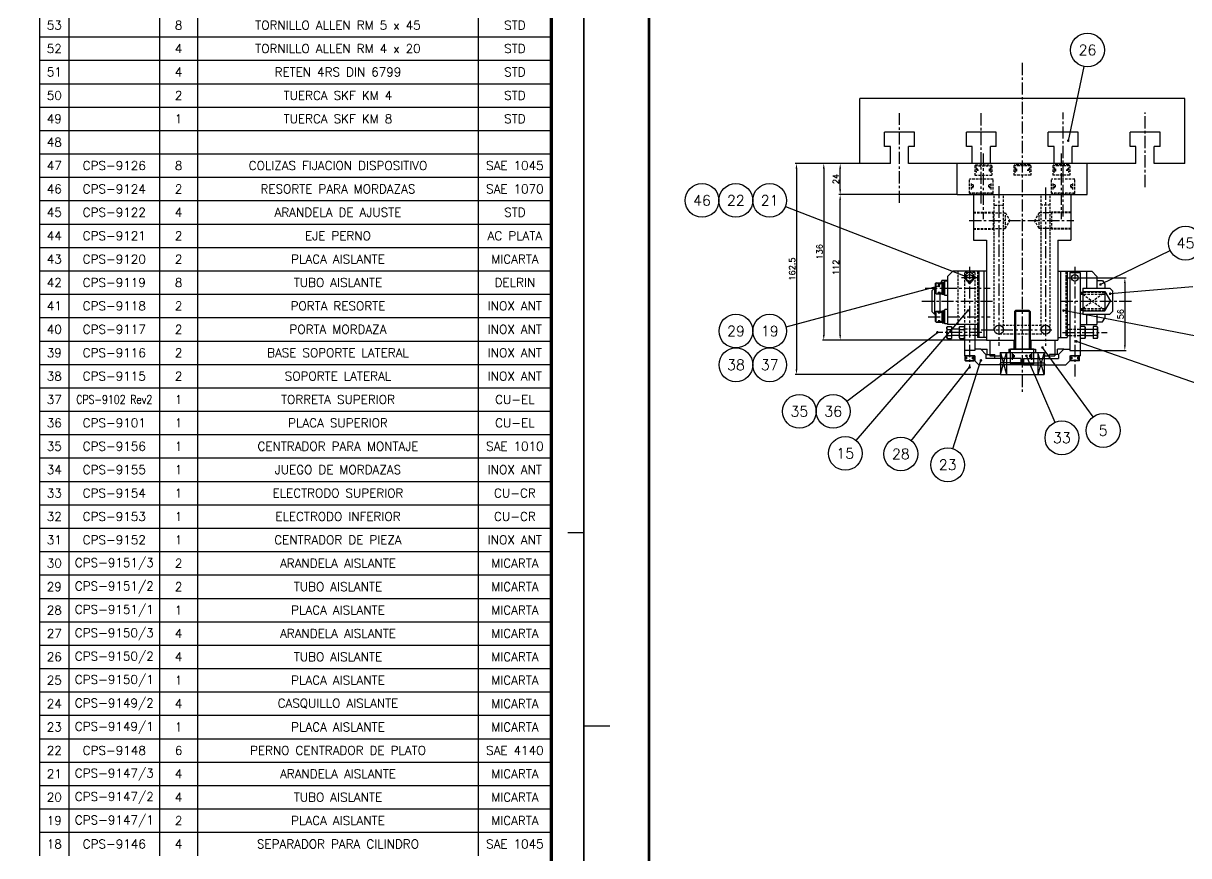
# Model space of a CAD drawing. Extents: x -13768 to 18086, y -10615 to 1188.
# Drawn here: x 1671 to 2568, y -991 to -351 of the extents above; entities that cross this region are included whole.
import ezdxf
from ezdxf.enums import TextEntityAlignment as Align

# ---------------------------------------------------------------- set-up
doc = ezdxf.new("R2010")
doc.units = 0
doc.header["$LTSCALE"] = 7.5
doc.header["$MEASUREMENT"] = 0
doc.linetypes.add('CENTER', pattern=[2, 1.25, -0.25, 0.25, -0.25])
doc.linetypes.add('HIDDEN', pattern=[0.375, 0.25, -0.125])
doc.layers.get('0').update_dxf_attribs({"linetype": 'CONTINUOUS'})
doc.layers.get('DEFPOINTS').update_dxf_attribs({"linetype": 'CONTINUOUS'})
for name, color, linetype in [('0-POS', 3, 'CONTINUOUS'), ('1', 1, 'CENTER'), ('CL', 1, 'CENTER'), ('CO', 3, 'CONTINUOUS'), ('CUPLA A SOLDAR', 5, 'CONTINUOUS'), ('FI', 1, 'CONTINUOUS'), ('OC', 1, 'HIDDEN'), ('POS', 3, 'CONTINUOUS')]:
    doc.layers.add(name, color=color, linetype=linetype)
doc.styles.add('ROMANS', font='ROMANS.SHX')
doc.dimstyles.new('2', dxfattribs={"dimscale": 2, "dimtxt": 2.3, "dimasz": 2, "dimexe": 0.5, "dimexo": 0.0625, "dimgap": 0.5, "dimtad": 1, "dimdec": 4, "dimdsep": 46, "dimtxsty": 'ROMANS', "dimcen": -2, "dimclrt": 7, "dimadec": 0, "dimazin": 0, "dimtfac": 0.869565, "dimtdec": 4, "dimtmove": 0, "dimatfit": 3, "dimfxl": 1, "dimtolj": 1, "dimarcsym": 0})

# ---------------------------------------------------------------- blocks, each defined once
blk = doc.blocks.new('12912L')
for p, q in [((-9, 11), (-8, 12)), ((-9, 11), (-9, 0)), ((-8, 12), (8, 12)), ((9, 11), (8, 12)), ((9, 11), (9, 0)), ((-9, 0), (9, 0))]:
    blk.add_line(p, q)
at = {"color": 1}
for p, q in [((-9, 11), (9, 11)), ((-7.47, 8.01), (-7.47, 3.03)), ((-6.47, 7.16), (-6.47, 3.89)), ((-5.76, 6.16), (-5.76, 4.6)), ((5.9, 6.16), (5.9, 4.6)), ((6.61, 7.16), (6.61, 3.89)), ((7.61, 8.01), (7.61, 3.03))]:
    blk.add_line(p, q, dxfattribs=at)
blk = doc.blocks.new('04912L')
for p, q in [((-3.5, 3.7), (-3.2, 4)), ((-3.5, 3.7), (-3.5, 0)), ((-3.5, 0), (3.5, 0)), ((-3.2, 4), (3.2, 4)), ((3.5, 3.7), (3.2, 4)), ((3.5, 3.7), (3.5, 0))]:
    blk.add_line(p, q)
at = {"color": 1}
for p, q in [((-3.5, 3.7), (3.5, 3.7)), ((-2.75, 2.85), (-2.75, 0.9)), ((-2.22, 2.4), (-2.22, 1.16)), ((2.22, 2.4), (2.22, 1.16)), ((2.75, 2.85), (2.75, 0.9))]:
    blk.add_line(p, q, dxfattribs=at)
blk = doc.blocks.new('05934L')
for p, q in [((-4, 4), (-4.62, 3.64)), ((-4.62, 3.64), (-4.62, 0.36)), ((-4, 0), (-4.62, 0.36)), ((-4, 4), (-2.31, 4)), ((-4, 0), (-2.31, 0)), ((-2.31, 4), (2.31, 4)), ((-2.31, 3.64), (-2.31, 0.36)), ((-2.31, 0), (2.31, 0)), ((2.31, 4), (4, 4)), ((2.31, 3.64), (2.31, 0.36)), ((2.31, 0), (4, 0)), ((4, 4), (4.62, 3.64)), ((4, 0), (4.62, 0.36)), ((4.62, 3.64), (4.62, 0.36))]:
    blk.add_line(p, q)
for centre, radius, start, end in [((-3.46, 1.96), 2.04, 55.61575, 124.38425), ((-3.46, 2.04), 2.04, 235.61575, 304.38425), ((0, -3.64), 7.64, 72.41205, 107.58795), ((0, 7.64), 7.64, 252.41205, 287.58795), ((3.46, 1.96), 2.04, 55.61575, 124.38425), ((3.46, 2.04), 2.04, 235.61575, 304.38425)]:
    blk.add_arc(centre, radius, start, end)
blk = doc.blocks.new('05933L')
for p, q in [((-4, 3.5), (-4.62, 3.14)), ((-4.62, 3.14), (-4.62, 0)), ((-4.62, 0), (4.62, 0)), ((-4, 3.5), (-2.31, 3.5)), ((-2.31, 3.5), (2.31, 3.5)), ((-2.31, 3.14), (-2.31, 0)), ((2.31, 3.5), (4, 3.5)), ((2.31, 3.14), (2.31, 0)), ((4, 3.5), (4.62, 3.14)), ((4.62, 3.14), (4.62, 0))]:
    blk.add_line(p, q)
for centre, radius, start, end in [((-3.46, 1.46), 2.04, 55.61575, 124.38425), ((0, -4.14), 7.64, 72.41205, 107.58795), ((3.46, 1.46), 2.04, 55.61575, 124.38425)]:
    blk.add_arc(centre, radius, start, end)
blk = doc.blocks.new('05125')
for p, q in [((-4.7, 1), (-5, 0.7)), ((-5, 0.7), (-5, 0)), ((-5, 0), (5, 0)), ((-4.7, 1), (4.7, 1)), ((4.7, 1), (5, 0.7)), ((5, 0.7), (5, 0))]:
    blk.add_line(p, q)
at = {"color": 1}
blk.add_line((-5, 0.7), (5, 0.7), dxfattribs=at)
blk = doc.blocks.new('05127')
for p, q in [((-4.6, 1.2), (4.6, 1.2)), ((-4.6, 1.2), (-4.6, 0)), ((-4.6, 0), (4.6, 0)), ((0.51, 1.2), (-0.53, 0)), ((4.6, 1.2), (4.6, 0))]:
    blk.add_line(p, q)
blk = doc.blocks.new('05912L')
for p, q in [((-4.25, 4.5), (-3.75, 5)), ((-4.25, 4.5), (-4.25, 0)), ((-4.25, 0), (4.25, 0)), ((-3.75, 5), (3.75, 5)), ((4.25, 4.5), (3.75, 5)), ((4.25, 4.5), (4.25, 0))]:
    blk.add_line(p, q)
at = {"color": 1}
for p, q in [((-4.25, 4.5), (4.25, 4.5)), ((-3.64, 3.52), (-3.64, 0.79)), ((-2.98, 3.1), (-2.98, 1.41)), ((2.98, 3.1), (2.98, 1.41)), ((3.64, 3.52), (3.64, 0.79))]:
    blk.add_line(p, q, dxfattribs=at)
blk = doc.blocks.new('08912L')
for p, q in [((-6.5, 7.2), (-5.7, 8)), ((-6.5, 7.2), (-6.5, 0)), ((-6.5, 0), (6.5, 0)), ((-5.7, 8), (5.7, 8)), ((5.7, 8), (6.5, 7.2)), ((6.5, 7.2), (6.5, 0))]:
    blk.add_line(p, q)
at = {"color": 1}
for p, q in [((-6.5, 7.2), (6.5, 7.2)), ((-5.56, 5.75), (-5.56, 2.02)), ((-4.81, 5.13), (-4.81, 2.89)), ((-4.07, 4.39), (-4.07, 3.39)), ((4.52, 4.76), (4.52, 3.14)), ((5.26, 5.51), (5.26, 2.52)), ((5.76, 6.13), (5.76, 1.78))]:
    blk.add_line(p, q, dxfattribs=at)
blk = doc.blocks.new('*D439')
at = {"layer": 'CO', "color": 0, "lineweight": -2}
for p, q in [((2314.66, -458.35), (2265.05, -458.35)), ((2266.05, -462.35), (2266.05, -616.85)), ((2422.91, -620.85), (2265.05, -620.85))]:
    blk.add_line(p, q, dxfattribs=at)
at = {"layer": 'CO', "color": 0}
for points in [[(2265.39, -462.35), (2266.72, -462.35), (2266.05, -458.35)], [(2265.39, -616.85), (2266.72, -616.85), (2266.05, -620.85)]]:
    blk.add_solid(points, dxfattribs=at)
at = {"layer": 'DEFPOINTS', "color": 0}
for p in [(2314.78, -458.35), (2266.05, -620.85), (2423.03, -620.85)]:
    blk.add_point(p, dxfattribs=at)
at = {"layer": 'CO', "color": 7, "insert": (2262.75, -539.6), "char_height": 4.6, "attachment_point": 5, "rotation": 90, "style": 'ROMANS'}
blk.add_mtext('\\A1;162.5', dxfattribs=at)
blk = doc.blocks.new('*D440')
at = {"layer": 'CO', "color": 0, "lineweight": -2}
for p, q in [((2314.66, -458.35), (2286.06, -458.35)), ((2287.06, -462.35), (2287.06, -590.35)), ((2412.16, -594.35), (2286.06, -594.35))]:
    blk.add_line(p, q, dxfattribs=at)
at = {"layer": 'CO', "color": 0}
for points in [[(2286.39, -462.35), (2287.73, -462.35), (2287.06, -458.35)], [(2286.39, -590.35), (2287.73, -590.35), (2287.06, -594.35)]]:
    blk.add_solid(points, dxfattribs=at)
at = {"layer": 'DEFPOINTS', "color": 0}
for p in [(2314.78, -458.35), (2287.06, -594.35), (2412.28, -594.35)]:
    blk.add_point(p, dxfattribs=at)
at = {"layer": 'CO', "color": 7, "insert": (2283.76, -526.35), "char_height": 4.6, "attachment_point": 5, "rotation": 90, "style": 'ROMANS'}
blk.add_mtext('\\A1;136', dxfattribs=at)
blk = doc.blocks.new('*D441')
at = {"layer": 'CO', "color": 0, "lineweight": -2}
for p, q in [((2389.66, -482.35), (2298.69, -482.35)), ((2299.69, -590.35), (2299.69, -486.35)), ((2412.03, -594.35), (2298.69, -594.35))]:
    blk.add_line(p, q, dxfattribs=at)
at = {"layer": 'CO', "color": 0}
for points in [[(2299.02, -486.35), (2300.35, -486.35), (2299.69, -482.35)], [(2299.02, -590.35), (2300.35, -590.35), (2299.69, -594.35)]]:
    blk.add_solid(points, dxfattribs=at)
at = {"layer": 'DEFPOINTS', "color": 0}
for p in [(2299.69, -482.35), (2389.78, -482.35), (2412.16, -594.35)]:
    blk.add_point(p, dxfattribs=at)
at = {"layer": 'CO', "color": 7, "insert": (2296.39, -538.35), "char_height": 4.6, "attachment_point": 5, "rotation": 90, "style": 'ROMANS'}
blk.add_mtext('\\A1;112', dxfattribs=at)
blk = doc.blocks.new('*D442')
at = {"layer": 'CO', "color": 0, "lineweight": -2}
for p, q in [((2314.66, -458.35), (2298.69, -458.35)), ((2299.69, -478.35), (2299.69, -462.35)), ((2389.53, -482.35), (2298.69, -482.35))]:
    blk.add_line(p, q, dxfattribs=at)
at = {"layer": 'CO', "color": 0}
for points in [[(2299.02, -462.35), (2300.35, -462.35), (2299.69, -458.35)], [(2299.02, -478.35), (2300.35, -478.35), (2299.69, -482.35)]]:
    blk.add_solid(points, dxfattribs=at)
at = {"layer": 'DEFPOINTS', "color": 0}
for p in [(2299.69, -458.35), (2314.78, -458.35), (2389.66, -482.35)]:
    blk.add_point(p, dxfattribs=at)
at = {"layer": 'CO', "color": 7, "insert": (2296.39, -470.35), "char_height": 4.6, "attachment_point": 5, "rotation": 90, "style": 'ROMANS'}
blk.add_mtext('\\A1;24', dxfattribs=at)
blk = doc.blocks.new('A1G')
blk.add_lwpolyline([(0, 0), (841, 0), (841, 594), (0, 594)], close=True)
at = {"const_width": 1}
blk.add_lwpolyline([(25, 10), (831, 10), (831, 584), (25, 584)], close=True, dxfattribs=at)
for points in [[(0, 297), (10, 297)], [(841, 297), (836, 297)]]:
    blk.add_lwpolyline(points)
blk = doc.blocks.new('LISCONJ')
blk.add_line((0, 0), (0, 8))
at = {"layer": 'FI', "color": 7}
for p, q in [((0, 8), (175, 8)), ((10, 8), (10, 0)), ((41, 8), (41, 0)), ((54, 8), (54, 0)), ((150, 8), (150, 0))]:
    blk.add_line(p, q, dxfattribs=at)
at = {"style": 'ROMANS'}
for tag, p in [('POS', (5, 4)), ('CODIGO', (25.5, 4)), ('CANT', (47.5, 4)), ('DENOMINACION', (102, 4)), ('MATERIAL', (162.5, 4))]:
    blk.add_attdef(tag, text='', height=3, dxfattribs=at).set_placement(p, align=Align.MIDDLE)
blk = doc.blocks.new('POS')
at = {"layer": '0-POS'}
blk.add_circle((0, 0), 6.5, dxfattribs=at)
at = {"layer": '0-POS', "style": 'ROMANS', "flags": 4}
blk.add_attdef('P', text='', height=4, dxfattribs=at).set_placement((0, 0), align=Align.MIDDLE)
blk = doc.blocks.new('*D454')
at = {"layer": 'CO', "color": 0, "lineweight": -2}
for p, q in [((2480.41, -546.35), (2519.72, -546.35)), ((2518.72, -550.35), (2518.72, -598.35)), ((2480.41, -602.35), (2519.72, -602.35))]:
    blk.add_line(p, q, dxfattribs=at)
at = {"layer": 'CO', "color": 0}
for points in [[(2518.06, -550.35), (2519.39, -550.35), (2518.72, -546.35)], [(2518.06, -598.35), (2519.39, -598.35), (2518.72, -602.35)]]:
    blk.add_solid(points, dxfattribs=at)
at = {"layer": 'DEFPOINTS', "color": 0}
for p in [(2480.28, -546.35), (2480.28, -602.35), (2518.72, -602.35)]:
    blk.add_point(p, dxfattribs=at)
at = {"layer": 'CO', "color": 7, "insert": (2515.42, -574.35), "char_height": 4.6, "attachment_point": 5, "rotation": 90, "style": 'ROMANS'}
blk.add_mtext('\\A1;56', dxfattribs=at)

msp = doc.modelspace()

# ---------------------------------------------------------------- linework, layer by layer
for p, q in [((2564.78481, -408.34787), (2314.78481, -408.34787)), ((2314.78481, -458.34787), (2314.78481, -408.34787)), ((2564.78481, -458.34787), (2564.78481, -408.34787)), ((2356.78481, -434.34787), (2333.78481, -434.34787)), ((2333.78481, -445.34787), (2333.78481, -434.34787)), ((2356.78481, -445.34787), (2356.78481, -434.34787)), ((2419.78481, -434.34787), (2396.78481, -434.34787)), ((2396.78481, -445.34787), (2396.78481, -434.34787)), ((2419.78481, -445.34787), (2419.78481, -434.34787)), ((2482.78481, -434.34787), (2459.78481, -434.34787)), ((2459.78481, -445.34787), (2459.78481, -434.34787)), ((2482.78481, -445.34787), (2482.78481, -434.34787)), ((2545.78481, -434.34787), (2522.78481, -434.34787)), ((2522.78481, -445.34787), (2522.78481, -434.34787)), ((2545.78481, -445.34787), (2545.78481, -434.34787)), ((2338.28481, -445.34787), (2333.78481, -445.34787)), ((2338.28481, -458.34787), (2338.28481, -445.34787)), ((2356.78481, -445.34787), (2352.28481, -445.34787)), ((2352.28481, -458.34787), (2352.28481, -445.34787)), ((2401.28481, -445.34787), (2396.78481, -445.34787)), ((2401.28481, -458.34787), (2401.28481, -445.34787)), ((2419.78481, -445.34787), (2415.28481, -445.34787)), ((2415.28481, -458.34787), (2415.28481, -445.34787)), ((2464.28481, -445.34787), (2459.78481, -445.34787)), ((2464.28481, -458.34787), (2464.28481, -445.34787)), ((2482.78481, -445.34787), (2478.28481, -445.34787)), ((2478.28481, -458.34787), (2478.28481, -445.34787)), ((2527.28481, -445.34787), (2522.78481, -445.34787)), ((2527.28481, -458.34787), (2527.28481, -445.34787)), ((2545.78481, -445.34787), (2541.28481, -445.34787)), ((2541.28481, -458.34787), (2541.28481, -445.34787)), ((2338.28481, -458.34787), (2314.78481, -458.34787)), ((2527.28481, -458.34787), (2352.28481, -458.34787)), ((2389.78481, -482.34787), (2389.78481, -458.34787)), ((2489.78481, -482.34787), (2489.78481, -458.34787)), ((2564.78481, -458.34787), (2541.28481, -458.34787)), ((2389.78481, -482.34787), (2489.78481, -482.34787)), ((2402.28481, -482.34787), (2402.28481, -517.34787)), ((2412.28481, -482.34787), (2467.28481, -482.34787)), ((2477.28481, -482.34787), (2477.28481, -517.34787)), ((2402.28481, -517.34787), (2412.28481, -517.34787)), ((2412.28481, -517.34787), (2412.28481, -594.34787)), ((2467.28481, -517.34787), (2467.28481, -594.34787)), ((2467.28481, -517.34787), (2477.28481, -517.34787)), ((2386.28481, -541.34787), (2382.28481, -545.34787)), ((2382.28481, -545.34787), (2382.28481, -582.34787)), ((2412.28481, -541.34787), (2386.28481, -541.34787)), ((2406.28481, -541.34787), (2406.28481, -592.34787)), ((2410.28481, -541.34787), (2410.28481, -592.34787)), ((2467.28481, -541.34787), (2493.28481, -541.34787)), ((2469.28481, -541.34787), (2469.28481, -592.34787)), ((2474.28481, -541.34787), (2474.28481, -592.34787)), ((2476.28481, -542.34787), (2476.28481, -602.34787)), ((2476.28481, -542.34787), (2484.28481, -542.34787)), ((2484.28481, -542.34787), (2484.28481, -606.34787)), ((2489.28481, -541.34787), (2489.28481, -554.34787)), ((2497.28481, -545.34787), (2493.28481, -541.34787)), ((2497.28481, -545.34787), (2497.28481, -554.34787)), ((2372.28481, -554.34787), (2370.28481, -556.34787)), ((2373.08481, -554.34787), (2372.28481, -554.34787)), ((2372.28481, -554.34787), (2372.28481, -574.34787)), ((2378.01686, -548.34787), (2377.00649, -550.09787)), ((2382.28481, -548.34787), (2378.01686, -548.34787)), ((2380.28481, -559.84787), (2380.28481, -548.84787)), ((2382.28481, -548.84787), (2380.28481, -548.84787)), ((2398.28481, -549.20198), (2398.28481, -550.23536)), ((2400.28481, -549.20198), (2400.28481, -550.23536)), ((2486.28481, -554.34787), (2486.28481, -574.34787)), ((2486.28481, -554.34787), (2507.28481, -554.34787)), ((2497.28481, -548.34787), (2501.55276, -548.34787)), ((2501.55276, -548.34787), (2503.28481, -551.34787)), ((2503.28481, -551.34787), (2503.28481, -554.34787)), ((2507.28481, -554.34787), (2509.28481, -556.34787)), ((2370.28481, -556.34787), (2370.28481, -572.34787)), ((2376.28481, -558.59787), (2376.28481, -572.09787)), ((2382.28481, -559.84787), (2380.28481, -559.84787)), ((2486.28481, -556.84787), (2503.28481, -556.84787)), ((2503.28481, -556.84787), (2503.28481, -571.84787)), ((2503.28481, -556.84787), (2507.61493, -564.34787)), ((2503.28481, -571.84787), (2507.61493, -564.34787)), ((2509.28481, -556.34787), (2509.28481, -572.34787)), ((2370.28481, -572.34787), (2372.28481, -574.34787)), ((2380.28481, -581.84787), (2380.28481, -570.84787)), ((2382.28481, -570.84787), (2380.28481, -570.84787)), ((2434.78481, -571.34787), (2433.78481, -572.34787)), ((2433.78481, -572.34787), (2433.78481, -601.34787)), ((2434.78481, -571.34787), (2444.78481, -571.34787)), ((2444.78481, -571.34787), (2445.78481, -572.34787)), ((2445.78481, -572.34787), (2445.78481, -601.34787)), ((2486.28481, -571.84787), (2503.28481, -571.84787)), ((2509.28481, -572.34787), (2507.28481, -574.34787)), ((2373.08481, -574.34787), (2372.28481, -574.34787)), ((2382.28481, -581.84787), (2380.28481, -581.84787)), ((2406.28481, -582.34787), (2382.28481, -582.34787)), ((2395.28481, -582.34787), (2395.28481, -606.34787)), ((2403.28481, -582.34787), (2403.28481, -602.34787)), ((2405.28481, -582.34787), (2405.28481, -592.34787)), ((2474.28481, -582.34787), (2476.28481, -582.34787)), ((2484.28481, -582.34787), (2497.28481, -582.34787)), ((2486.28481, -574.34787), (2507.28481, -574.34787)), ((2489.28481, -574.34787), (2489.28481, -582.34787)), ((2497.28481, -574.34787), (2497.28481, -582.34787)), ((2497.28481, -580.34787), (2501.55276, -580.34787)), ((2501.55276, -580.34787), (2503.28481, -577.34787)), ((2503.28481, -574.34787), (2503.28481, -577.34787)), ((2391.28481, -585.84787), (2385.28481, -585.84787)), ((2391.28481, -590.84787), (2385.28481, -590.84787)), ((2405.28481, -585.84787), (2403.28481, -585.84787)), ((2405.28481, -590.84787), (2403.28481, -590.84787)), ((2474.28481, -585.84787), (2476.28481, -585.84787)), ((2474.28481, -590.84787), (2476.28481, -590.84787)), ((2488.28481, -585.84787), (2494.28481, -585.84787)), ((2488.28481, -590.84787), (2494.28481, -590.84787)), ((2412.28481, -592.34787), (2405.28481, -592.34787)), ((2412.28481, -594.34787), (2433.78481, -594.34787)), ((2414.78481, -594.34787), (2414.78481, -606.34787)), ((2433.28481, -594.34787), (2433.28481, -601.34787)), ((2445.78481, -594.34787), (2467.28481, -594.34787)), ((2446.28481, -594.34787), (2446.28481, -601.34787)), ((2464.78481, -594.34787), (2464.78481, -606.34787)), ((2467.28481, -592.34787), (2474.28481, -592.34787)), ((2403.28481, -602.34787), (2395.28481, -602.34787)), ((2403.28481, -606.34787), (2395.28481, -606.34787)), ((2407.78481, -601.34787), (2403.28481, -601.34787)), ((2403.28481, -606.34787), (2403.28481, -610.34787)), ((2407.78481, -601.34787), (2411.78481, -605.34787)), ((2407.78481, -601.34787), (2412.78481, -601.34787)), ((2411.78481, -605.34787), (2411.78481, -608.34787)), ((2411.78481, -605.34787), (2418.78481, -605.34787)), ((2438.78481, -608.34787), (2411.78481, -608.34787)), ((2412.78481, -605.34787), (2412.78481, -601.34787)), ((2414.78481, -606.34787), (2422.78481, -606.34787)), ((2418.78481, -608.34787), (2418.78481, -605.34787)), ((2422.78481, -603.84787), (2422.78481, -606.34787)), ((2422.78481, -603.84787), (2429.53481, -603.84787)), ((2423.03481, -608.34787), (2423.03481, -611.84787)), ((2429.53481, -601.34787), (2429.53481, -603.84787)), ((2429.53481, -601.34787), (2450.03481, -601.34787)), ((2438.78481, -608.34787), (2438.78481, -613.34787)), ((2440.78481, -608.34787), (2440.78481, -613.34787)), ((2440.78481, -608.34787), (2467.78481, -608.34787)), ((2450.03481, -601.34787), (2450.03481, -603.84787)), ((2450.03481, -603.84787), (2456.78481, -603.84787)), ((2456.53481, -608.34787), (2456.53481, -611.84787)), ((2456.78481, -603.84787), (2456.78481, -606.34787)), ((2456.78481, -606.34787), (2464.78481, -606.34787)), ((2460.78481, -608.34787), (2460.78481, -605.34787)), ((2467.78481, -605.34787), (2460.78481, -605.34787)), ((2466.78481, -605.34787), (2466.78481, -601.34787)), ((2471.78481, -601.34787), (2466.78481, -601.34787)), ((2471.78481, -601.34787), (2467.78481, -605.34787)), ((2467.78481, -605.34787), (2467.78481, -608.34787)), ((2471.78481, -601.34787), (2476.28481, -601.34787)), ((2476.28481, -602.34787), (2484.28481, -602.34787)), ((2476.28481, -606.34787), (2476.28481, -610.34787)), ((2476.28481, -606.34787), (2484.28481, -606.34787)), ((2403.28481, -610.34787), (2406.28481, -613.34787)), ((2438.78481, -613.34787), (2406.28481, -613.34787)), ((2423.03481, -611.84787), (2422.16878, -613.34787)), ((2438.78481, -611.84787), (2423.03481, -611.84787)), ((2440.78481, -611.84787), (2456.53481, -611.84787)), ((2440.78481, -613.34787), (2473.28481, -613.34787)), ((2456.53481, -611.84787), (2457.40083, -613.34787)), ((2476.28481, -610.34787), (2473.28481, -613.34787))]:
    msp.add_line(p, q)
for centre, radius in [((2399.28481, -546.34787), 2.5), ((2480.28481, -546.34787), 2.5), ((2421.78481, -586.34787), 3.5), ((2457.78481, -586.34787), 3.5)]:
    msp.add_circle(centre, radius)
for radius, start, end in [(3.5, 286.6015496, 253.3984504), (4.5, 257.16041159, 282.83958841)]:
    msp.add_arc((2399.28481, -545.84787), radius, start, end)
at = {"layer": 'CL'}
for p, q in [((2439.78481, -381.00242), (2439.78481, -634.85494)), ((2345.28481, -488.72617), (2345.28481, -419.78534)), ((2408.28481, -489.17879), (2408.28481, -419.10532)), ((2471.28481, -499.271), (2471.28481, -419.10532)), ((2534.28481, -476.4885), (2534.28481, -419.10532)), ((2409.78481, -450.82), (2409.78481, -501.11319)), ((2469.78481, -450.82), (2469.78481, -501.11319)), ((2421.78481, -475.79214), (2421.78481, -598.66347)), ((2457.78481, -476.97397), (2457.78481, -598.66347)), ((2398.99331, -502.34787), (2479.5565, -502.34787)), ((2399.28481, -538.0047), (2399.28481, -615.21804)), ((2480.28481, -538.0047), (2480.28481, -624.4355)), ((2406.15557, -546.34787), (2391.64524, -546.34787)), ((2473.41404, -546.34787), (2487.92437, -546.34787)), ((2365.04185, -554.34787), (2415.20964, -554.34787)), ((2362.55243, -564.34787), (2418.16326, -564.34787)), ((2469.35315, -564.34787), (2524.96398, -564.34787)), ((2367.27863, -576.34787), (2415.13495, -576.34787)), ((2408.67351, -588.34787), (2374.49773, -588.34787)), ((2408.2578, -586.34787), (2463.05297, -586.34787)), ((2470.77222, -588.34787), (2505.07189, -588.34787))]:
    msp.add_line(p, q, dxfattribs=at)
at = {"layer": 'CUPLA A SOLDAR'}
for p, q in [((2423.03481, -603.84787), (2423.03481, -620.84787)), ((2423.03481, -603.84787), (2456.53481, -603.84787)), ((2423.03481, -620.84787), (2427.78481, -603.84787)), ((2423.03481, -603.84787), (2427.78481, -620.84787)), ((2427.78481, -603.84787), (2427.78481, -620.84787)), ((2451.78481, -603.84787), (2451.78481, -620.84787)), ((2456.53481, -603.84787), (2451.78481, -620.84787)), ((2456.53481, -620.84787), (2451.78481, -603.84787)), ((2456.53481, -603.84787), (2456.53481, -620.84787)), ((2423.03481, -620.84787), (2456.53481, -620.84787))]:
    msp.add_line(p, q, dxfattribs=at)
at = {"layer": 'FI'}
for p, q in [((2445.78481, -572.34787), (2433.78481, -572.34787)), ((2434.53481, -572.34787), (2434.53481, -601.34787)), ((2445.03481, -572.34787), (2445.03481, -601.34787))]:
    msp.add_line(p, q, dxfattribs=at)
at = {"layer": 'OC'}
for p, q in [((2418.28481, -586.34787), (2418.28481, -482.34787)), ((2425.28481, -586.34787), (2425.28481, -482.34787)), ((2454.28481, -586.34787), (2454.28481, -482.34787)), ((2461.28481, -586.34787), (2461.28481, -482.34787)), ((2418.28481, -490.34787), (2425.28481, -490.34787)), ((2461.28481, -490.34787), (2454.28481, -490.34787)), ((2402.28481, -495.84787), (2417.28481, -495.84787)), ((2402.28481, -496.34787), (2426.8207, -496.34787)), ((2417.28481, -495.84787), (2417.28481, -508.84787)), ((2426.8207, -496.34787), (2430.28481, -502.34787)), ((2426.8207, -508.34787), (2426.8207, -496.34787)), ((2452.74891, -496.34787), (2449.28481, -502.34787)), ((2477.28481, -496.34787), (2452.74891, -496.34787)), ((2452.74891, -508.34787), (2452.74891, -496.34787)), ((2462.28481, -495.84787), (2462.28481, -508.84787)), ((2477.28481, -495.84787), (2462.28481, -495.84787)), ((2402.28481, -508.34787), (2426.8207, -508.34787)), ((2402.28481, -508.84787), (2417.28481, -508.84787)), ((2426.8207, -508.34787), (2430.28481, -502.34787)), ((2452.74891, -508.34787), (2449.28481, -502.34787)), ((2477.28481, -508.34787), (2452.74891, -508.34787)), ((2477.28481, -508.84787), (2462.28481, -508.84787)), ((2390.28481, -541.34787), (2390.28481, -582.34787)), ((2395.28481, -542.34787), (2395.28481, -582.34787)), ((2403.28481, -542.34787), (2395.28481, -542.34787)), ((2403.28481, -542.34787), (2403.28481, -582.34787)), ((2405.28481, -541.34787), (2405.28481, -582.34787)), ((2473.28481, -541.34787), (2473.28481, -592.34787)), ((2484.28481, -557.34787), (2503.28481, -557.34787)), ((2484.28481, -571.34787), (2503.28481, -557.34787)), ((2484.28481, -557.34787), (2503.28481, -571.34787)), ((2484.28481, -558.84787), (2503.28481, -558.84787)), ((2484.28481, -569.84787), (2503.28481, -569.84787)), ((2484.28481, -571.34787), (2503.28481, -571.34787)), ((2421.78481, -582.84787), (2457.78481, -582.84787)), ((2473.28481, -582.34787), (2474.28481, -582.34787)), ((2403.28481, -585.84787), (2395.28481, -585.84787)), ((2403.28481, -590.84787), (2395.28481, -590.84787)), ((2457.78481, -589.84787), (2421.78481, -589.84787)), ((2476.28481, -585.84787), (2484.28481, -585.84787)), ((2476.28481, -590.84787), (2484.28481, -590.84787))]:
    msp.add_line(p, q, dxfattribs=at)
at = {"layer": 'POS'}
for p, q in [((2487.26861, -383.7924), (2475.14242, -440.84975)), ((2257.53564, -491.51245), (2399.28481, -546.34787)), ((2553.73689, -525.34721), (2499.95883, -551.47324)), ((2258.02254, -583.9802), (2375.65278, -552.60552)), ((2570.95918, -553.35907), (2507.4413, -558.62248)), ((2312.08778, -671.58537), (2398.06828, -571.48435)), ((2581.62658, -592.8955), (2471.52777, -571.5737)), ((2304.68366, -641.24991), (2374.49773, -588.34787)), ((2494.33746, -653.33921), (2455.32476, -599.95376)), ((2579.66207, -629.82498), (2481.56137, -595.29993)), ((2465.12274, -657.58001), (2442.95468, -606.37561)), ((2354.43061, -671.70109), (2399.28481, -615.21804)), ((2386.39819, -677.84611), (2407.98611, -609.91947))]:
    msp.add_line(p, q, dxfattribs=at)
at = {"layer": 'POS', "const_width": 1}
for points in [[(2474.64242, -440.84975, 1), (2475.64242, -440.84975, 1)], [(2398.78481, -546.34787, 1), (2399.78481, -546.34787, 1)], [(2375.15278, -552.60552, 1), (2376.15278, -552.60552, 1)], [(2499.45883, -551.47324, 1), (2500.45883, -551.47324, 1)], [(2506.9413, -558.62248, 1), (2507.9413, -558.62248, 1)], [(2397.56828, -571.48435, 1), (2398.56828, -571.48435, 1)], [(2471.02777, -571.5737, 1), (2472.02777, -571.5737, 1)], [(2373.99773, -588.34787, 1), (2374.99773, -588.34787, 1)], [(2454.82476, -599.95376, 1), (2455.82476, -599.95376, 1)], [(2481.06137, -595.29993, 1), (2482.06137, -595.29993, 1)], [(2407.48611, -609.91947, 1), (2408.48611, -609.91947, 1)], [(2442.45468, -606.37561, 1), (2443.45468, -606.37561, 1)], [(2398.78481, -615.21804, 1), (2399.78481, -615.21804, 1)]]:
    msp.add_lwpolyline(points, format="xyb", close=True, dxfattribs=at)

# ---------------------------------------------------------------- block references
for p, xscale, yscale, zscale in [((0, -1485), 2.5, 2.5, 2.5), ((2102.5, -1485), 2, 2, 2)]:
    msp.add_blockref('A1G', p, dxfattribs=dict(xscale=xscale, yscale=yscale, zscale=zscale))
ref = msp.add_blockref('LISCONJ', (1683.75, -361), dxfattribs=dict(xscale=2.25, yscale=2.25, zscale=2.25))
ref.add_attrib('DENOMINACION', 'TORNILLO ALLEN RM 5 x 45', dxfattribs={"height": 6.75, "style": 'ROMANS'}).set_placement((1913.25, -352), align=Align.MIDDLE)
ref.add_attrib('CANT', '8', dxfattribs={"height": 6.75, "style": 'ROMANS'}).set_placement((1790.625, -352), align=Align.MIDDLE)
ref.add_attrib('POS', '53', dxfattribs={"height": 6.75, "style": 'ROMANS'}).set_placement((1695, -352), align=Align.MIDDLE)
ref.add_attrib('MATERIAL', 'STD', dxfattribs={"height": 6.75, "style": 'ROMANS'}).set_placement((2049.375, -352), align=Align.MIDDLE)
ref = msp.add_blockref('LISCONJ', (1683.75, -379), dxfattribs=dict(xscale=2.25, yscale=2.25, zscale=2.25))
ref.add_attrib('DENOMINACION', 'TORNILLO ALLEN RM 4 x 20', dxfattribs={"height": 6.75, "style": 'ROMANS'}).set_placement((1913.25, -370), align=Align.MIDDLE)
ref.add_attrib('CANT', '4', dxfattribs={"height": 6.75, "style": 'ROMANS'}).set_placement((1790.625, -370), align=Align.MIDDLE)
ref.add_attrib('POS', '52', dxfattribs={"height": 6.75, "style": 'ROMANS'}).set_placement((1695, -370), align=Align.MIDDLE)
ref.add_attrib('MATERIAL', 'STD', dxfattribs={"height": 6.75, "style": 'ROMANS'}).set_placement((2049.375, -370), align=Align.MIDDLE)
ref = msp.add_blockref('LISCONJ', (1683.75, -397), dxfattribs=dict(xscale=2.25, yscale=2.25, zscale=2.25))
ref.add_attrib('DENOMINACION', 'RETEN 4RS DIN 6799', dxfattribs={"height": 6.75, "style": 'ROMANS'}).set_placement((1913.25, -388), align=Align.MIDDLE)
ref.add_attrib('CANT', '4', dxfattribs={"height": 6.75, "style": 'ROMANS'}).set_placement((1790.625, -388), align=Align.MIDDLE)
ref.add_attrib('POS', '51', dxfattribs={"height": 6.75, "style": 'ROMANS'}).set_placement((1695, -388), align=Align.MIDDLE)
ref.add_attrib('MATERIAL', 'STD', dxfattribs={"height": 6.75, "style": 'ROMANS'}).set_placement((2049.375, -388), align=Align.MIDDLE)
ref = msp.add_blockref('LISCONJ', (1683.75, -415), dxfattribs=dict(xscale=2.25, yscale=2.25, zscale=2.25))
ref.add_attrib('DENOMINACION', 'TUERCA SKF KM 4', dxfattribs={"height": 6.75, "style": 'ROMANS'}).set_placement((1913.25, -406), align=Align.MIDDLE)
ref.add_attrib('CANT', '2', dxfattribs={"height": 6.75, "style": 'ROMANS'}).set_placement((1790.625, -406), align=Align.MIDDLE)
ref.add_attrib('POS', '50', dxfattribs={"height": 6.75, "style": 'ROMANS'}).set_placement((1695, -406), align=Align.MIDDLE)
ref.add_attrib('MATERIAL', 'STD', dxfattribs={"height": 6.75, "style": 'ROMANS'}).set_placement((2049.375, -406), align=Align.MIDDLE)
ref = msp.add_blockref('LISCONJ', (1683.75, -433), dxfattribs=dict(xscale=2.25, yscale=2.25, zscale=2.25))
ref.add_attrib('DENOMINACION', 'TUERCA SKF KM 8', dxfattribs={"height": 6.75, "style": 'ROMANS'}).set_placement((1913.25, -424), align=Align.MIDDLE)
ref.add_attrib('CANT', '1', dxfattribs={"height": 6.75, "style": 'ROMANS'}).set_placement((1790.625, -424), align=Align.MIDDLE)
ref.add_attrib('POS', '49', dxfattribs={"height": 6.75, "style": 'ROMANS'}).set_placement((1695, -424), align=Align.MIDDLE)
ref.add_attrib('MATERIAL', 'STD', dxfattribs={"height": 6.75, "style": 'ROMANS'}).set_placement((2049.375, -424), align=Align.MIDDLE)
ref = msp.add_blockref('LISCONJ', (1683.75, -451), dxfattribs=dict(xscale=2.25, yscale=2.25, zscale=2.25))
ref.add_attrib('POS', '48', dxfattribs={"height": 6.75, "style": 'ROMANS'}).set_placement((1695, -442), align=Align.MIDDLE)
at = {"xscale": 2.25, "yscale": 2.25, "zscale": 2.25}
for p, values in [((1683.75, -469), {'DENOMINACION': 'COLIZAS FIJACION DISPOSITIVO', 'CODIGO': 'CPS-9126', 'CANT': '8', 'POS': '47', 'MATERIAL': 'SAE 1045'}), ((1683.75, -487), {'DENOMINACION': 'RESORTE PARA MORDAZAS', 'CODIGO': 'CPS-9124', 'CANT': '2', 'POS': '46', 'MATERIAL': 'SAE 1070'}), ((1683.75, -505), {'DENOMINACION': 'ARANDELA DE AJUSTE', 'CODIGO': 'CPS-9122', 'CANT': '4', 'POS': '45', 'MATERIAL': 'STD'}), ((1683.75, -523), {'DENOMINACION': 'EJE PERNO', 'CODIGO': 'CPS-9121', 'CANT': '2', 'POS': '44', 'MATERIAL': 'AC PLATA'}), ((1683.75, -541), {'DENOMINACION': 'PLACA AISLANTE', 'CODIGO': 'CPS-9120', 'CANT': '2', 'POS': '43', 'MATERIAL': 'MICARTA'}), ((1683.75, -559), {'DENOMINACION': 'TUBO AISLANTE', 'CODIGO': 'CPS-9119', 'CANT': '8', 'POS': '42', 'MATERIAL': 'DELRIN'}), ((1683.75, -577), {'DENOMINACION': 'PORTA RESORTE', 'CODIGO': 'CPS-9118', 'CANT': '2', 'POS': '41', 'MATERIAL': 'INOX ANT'}), ((1683.75, -595), {'DENOMINACION': 'PORTA MORDAZA', 'CODIGO': 'CPS-9117', 'CANT': '2', 'POS': '40', 'MATERIAL': 'INOX ANT'}), ((1683.75, -613), {'DENOMINACION': 'BASE SOPORTE LATERAL', 'CODIGO': 'CPS-9116', 'CANT': '2', 'POS': '39', 'MATERIAL': 'INOX ANT'}), ((1683.75, -631), {'DENOMINACION': 'SOPORTE LATERAL', 'CODIGO': 'CPS-9115', 'CANT': '2', 'POS': '38', 'MATERIAL': 'INOX ANT'}), ((1683.75, -667), {'DENOMINACION': 'PLACA SUPERIOR', 'CODIGO': 'CPS-9101', 'CANT': '1', 'POS': '36', 'MATERIAL': 'CU-EL'}), ((1683.75, -685), {'DENOMINACION': 'CENTRADOR PARA MONTAJE', 'CODIGO': 'CPS-9156', 'CANT': '1', 'POS': '35', 'MATERIAL': 'SAE 1010'}), ((1683.75, -703), {'DENOMINACION': 'JUEGO DE MORDAZAS', 'CODIGO': 'CPS-9155', 'CANT': '1', 'POS': '34', 'MATERIAL': 'INOX ANT'}), ((1683.75, -721), {'DENOMINACION': 'ELECTRODO SUPERIOR', 'CODIGO': 'CPS-9154', 'CANT': '1', 'POS': '33', 'MATERIAL': 'CU-CR'}), ((1683.75, -739), {'DENOMINACION': 'ELECTRODO INFERIOR', 'CODIGO': 'CPS-9153', 'CANT': '1', 'POS': '32', 'MATERIAL': 'CU-CR'}), ((1683.75, -757), {'DENOMINACION': 'CENTRADOR DE PIEZA', 'CODIGO': 'CPS-9152', 'CANT': '1', 'POS': '31', 'MATERIAL': 'INOX ANT'}), ((1683.75, -775), {'DENOMINACION': 'ARANDELA AISLANTE', 'CODIGO': 'CPS-9151/3', 'CANT': '2', 'POS': '30', 'MATERIAL': 'MICARTA'}), ((1683.75, -793), {'DENOMINACION': 'TUBO AISLANTE', 'CODIGO': 'CPS-9151/2', 'CANT': '2', 'POS': '29', 'MATERIAL': 'MICARTA'}), ((1683.75, -811), {'DENOMINACION': 'PLACA AISLANTE', 'CODIGO': 'CPS-9151/1', 'CANT': '1', 'POS': '28', 'MATERIAL': 'MICARTA'}), ((1683.75, -829), {'DENOMINACION': 'ARANDELA AISLANTE', 'CODIGO': 'CPS-9150/3', 'CANT': '4', 'POS': '27', 'MATERIAL': 'MICARTA'}), ((1683.75, -847), {'DENOMINACION': 'TUBO AISLANTE', 'CODIGO': 'CPS-9150/2', 'CANT': '4', 'POS': '26', 'MATERIAL': 'MICARTA'}), ((1683.75, -865), {'DENOMINACION': 'PLACA AISLANTE', 'CODIGO': 'CPS-9150/1', 'CANT': '1', 'POS': '25', 'MATERIAL': 'MICARTA'}), ((1683.75, -883), {'DENOMINACION': 'CASQUILLO AISLANTE', 'CODIGO': 'CPS-9149/2', 'CANT': '4', 'POS': '24', 'MATERIAL': 'MICARTA'}), ((1683.75, -901), {'DENOMINACION': 'PLACA AISLANTE', 'CODIGO': 'CPS-9149/1', 'CANT': '1', 'POS': '23', 'MATERIAL': 'MICARTA'}), ((1683.75, -919), {'DENOMINACION': 'PERNO CENTRADOR DE PLATO', 'CODIGO': 'CPS-9148', 'CANT': '6', 'POS': '22', 'MATERIAL': 'SAE 4140'}), ((1683.75, -937), {'DENOMINACION': 'ARANDELA AISLANTE', 'CODIGO': 'CPS-9147/3', 'CANT': '4', 'POS': '21', 'MATERIAL': 'MICARTA'}), ((1683.75, -955), {'DENOMINACION': 'TUBO AISLANTE', 'CODIGO': 'CPS-9147/2', 'CANT': '4', 'POS': '20', 'MATERIAL': 'MICARTA'}), ((1683.75, -973), {'DENOMINACION': 'PLACA AISLANTE', 'CODIGO': 'CPS-9147/1', 'CANT': '2', 'POS': '19', 'MATERIAL': 'MICARTA'}), ((1683.75, -991), {'DENOMINACION': 'SEPARADOR PARA CILINDRO', 'CODIGO': 'CPS-9146', 'CANT': '4', 'POS': '18', 'MATERIAL': 'SAE 1045'})]:
    msp.add_blockref('LISCONJ', p, dxfattribs=at).add_auto_attribs(values)
for name, p, rotation in [('05912L', (2378.08481, -554.34787), 90), ('05127', (2379.28481, -554.34787), 90), ('05125', (2380.28481, -554.34787), 90), ('05912L', (2378.08481, -576.34787), 90), ('05127', (2379.28481, -576.34787), 90), ('05125', (2380.28481, -576.34787), 90), ('05934L', (2484.28481, -588.34787), 270), ('05933L', (2494.28481, -588.34787), 270), ('12912L', (2439.78481, -601.34787), 180), ('04912L', (2480.28481, -606.34787), 180)]:
    msp.add_blockref(name, p, dxfattribs=dict(rotation=rotation))
at = {"xscale": -1}
for name, p, rotation in [('05933L', (2385.28481, -588.34787), 90), ('05934L', (2395.28481, -588.34787), 90), ('04912L', (2399.28481, -606.34787), 180)]:
    msp.add_blockref(name, p, dxfattribs=dict(at, rotation=rotation))
ref = msp.add_blockref('LISCONJ', (1683.75, -649), dxfattribs=dict(xscale=2.25, yscale=2.25, zscale=2.25))
ref.add_attrib('DENOMINACION', 'TORRETA SUPERIOR', dxfattribs={"height": 6.75, "style": 'ROMANS'}).set_placement((1913.25, -640), align=Align.MIDDLE)
ref.add_attrib('CODIGO', 'CPS-9102 Rev2', dxfattribs={"height": 6.75, "style": 'ROMANS', "width": 0.78}).set_placement((1741.125, -640), align=Align.MIDDLE)
ref.add_attrib('CANT', '1', dxfattribs={"height": 6.75, "style": 'ROMANS'}).set_placement((1790.625, -640), align=Align.MIDDLE)
ref.add_attrib('POS', '37', dxfattribs={"height": 6.75, "style": 'ROMANS'}).set_placement((1695, -640), align=Align.MIDDLE)
ref.add_attrib('MATERIAL', 'CU-EL', dxfattribs={"height": 6.75, "style": 'ROMANS'}).set_placement((2049.375, -640), align=Align.MIDDLE)
at = {"layer": '1', "xscale": 2, "yscale": 2, "zscale": 2}
msp.add_blockref('POS', (2346.34615, -681.88153), dxfattribs=at).add_auto_attribs({'P': '28'})
at = {"layer": 'OC'}
msp.add_blockref('08912L', (2409.78481, -467.34787), dxfattribs=at)
at = {"layer": 'OC', "xscale": -1}
for p in [(2439.78481, -467.34787), (2469.78481, -467.34787)]:
    msp.add_blockref('08912L', p, dxfattribs=at)
at = {"layer": 'OC', "rotation": 180}
for p in [(2408.28481, -470.34787), (2471.28481, -470.34787)]:
    msp.add_blockref('12912L', p, dxfattribs=at)
at = {"layer": 'POS', "xscale": 2, "yscale": 2, "zscale": 2}
for p, values in [((2489.97109, -371.07641), {'P': '26'}), ((2193.41125, -486.82215), {'P': '46'}), ((2219.41125, -486.82215), {'P': '22'}), ((2245.41125, -486.82215), {'P': '21'}), ((2565.43004, -519.66653), {'P': '45'}), ((2219.46166, -587.33047), {'P': '29'}), ((2245.46166, -587.33047), {'P': '19'}), ((2219.46166, -613.33047), {'P': '38'}), ((2245.46166, -613.33047), {'P': '37'}), ((2268.32236, -649.10125), {'P': '35'}), ((2294.32236, -649.10125), {'P': '36'}), ((2502.00771, -663.83527), {'P': '5'}), ((2470.28762, -669.50998), {'P': '33'}), ((2303.6173, -681.44696), {'P': '15'}), ((2382.4607, -690.23547), {'P': '23'})]:
    msp.add_blockref('POS', p, dxfattribs=at).add_auto_attribs(values)

# ---------------------------------------------------------------- dimensions: what is measured, and where the dimension line sits
at = {"layer": 'CO'}
for base, p1, p2, picture, middle in [((2266.05268, -620.84787), (2314.78481, -458.34787), (2423.03481, -620.84787), '*D439', (2262.75268, -539.59787)), ((2287.05909, -594.34787), (2314.78481, -458.34787), (2412.28481, -594.34787), '*D440', (2283.75909, -526.34787)), ((2299.68655, -458.34787), (2389.65981, -482.34787), (2314.78481, -458.34787), '*D442', (2296.38655, -470.34787)), ((2299.68655, -482.34787), (2412.15981, -594.34787), (2389.78481, -482.34787), '*D441', (2296.38655, -538.34787)), ((2518.72291, -602.34787), (2480.28481, -546.34787), (2480.28481, -602.34787), '*D454', (2515.42291, -574.34787))]:
    dim = msp.add_linear_dim(base=base, p1=p1, p2=p2, angle=90, dimstyle='2', dxfattribs=at)
    dim.commit()
    dim.dimension.update_dxf_attribs({"geometry": picture, "text_midpoint": middle})

doc.saveas('drawing.dxf')
